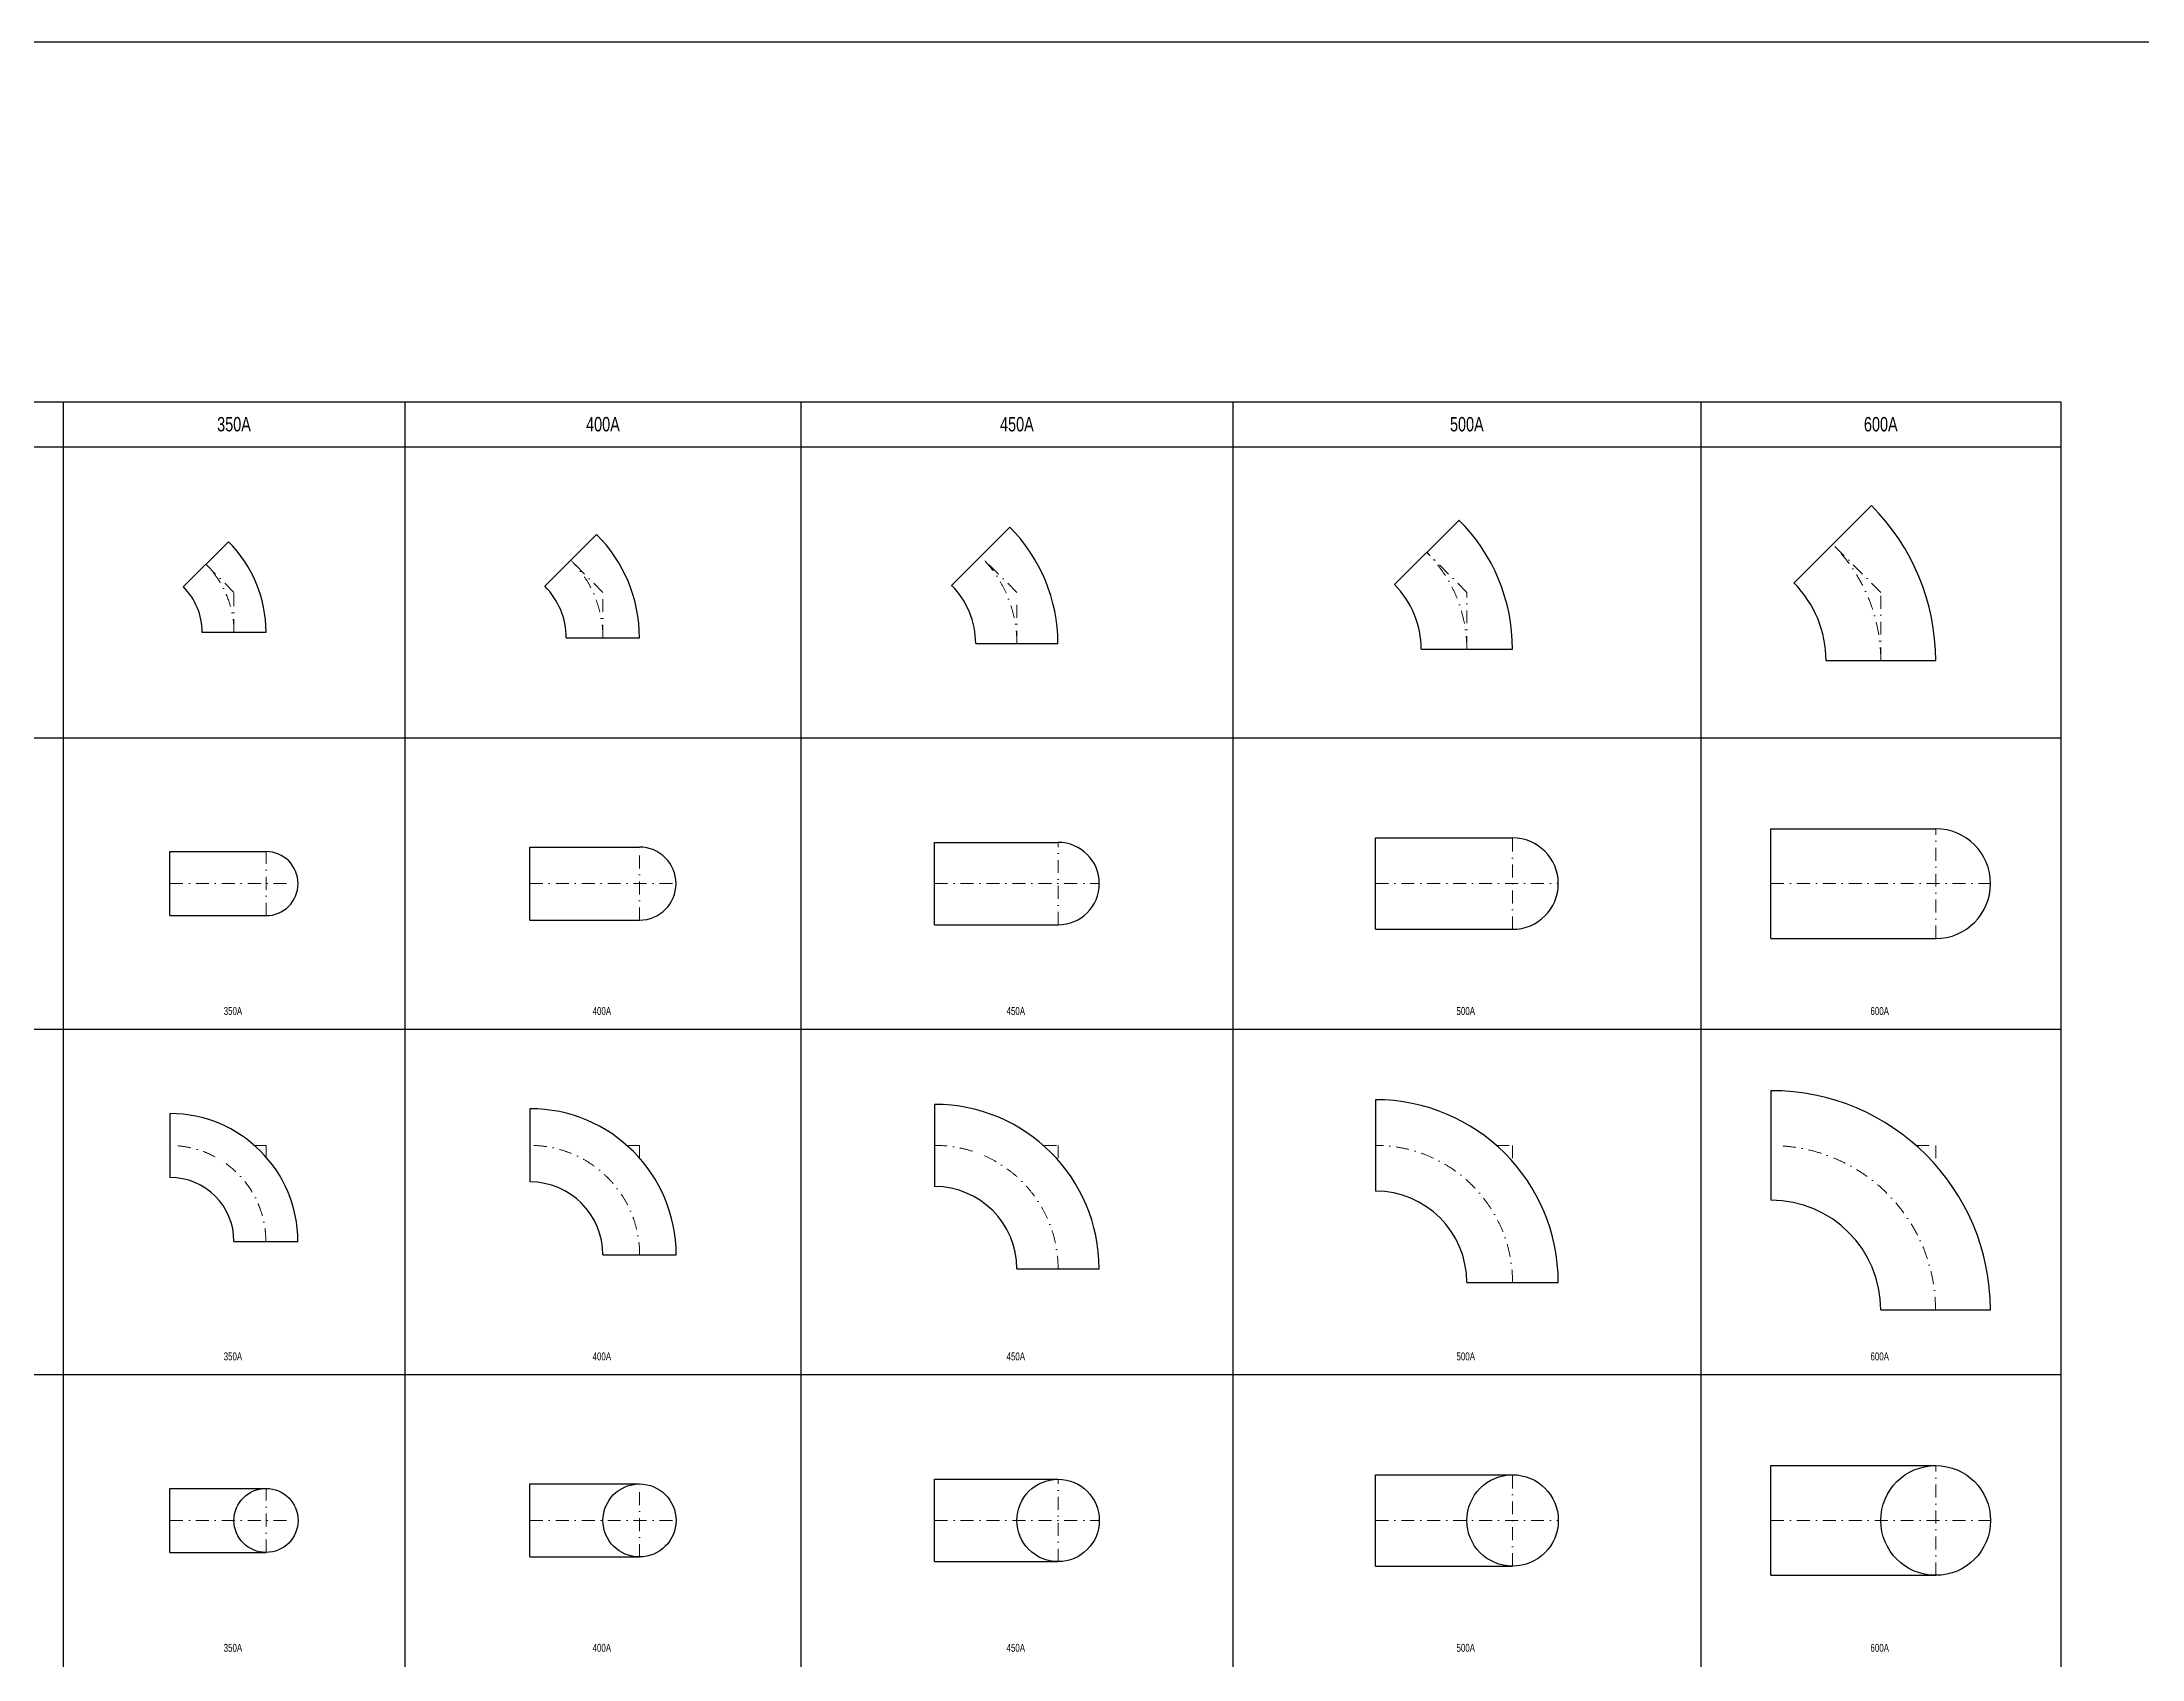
# Model space of a CAD drawing. Extents: x 0 to 90799, y 0 to 77868.
# Drawn here: x 12183 to 23851, y 68879 to 77868 of the extents above; entities that cross this region are included whole.
import ezdxf
from ezdxf.enums import TextEntityAlignment as Align

# ---------------------------------------------------------------- set-up
doc = ezdxf.new("R2010")
doc.units = 0
doc.header["$LTSCALE"] = 30
doc.header["$MEASUREMENT"] = 0
doc.linetypes.add('DGN Style 4', pattern=[4.8, 2.4, -1.2, 0, -1.2])
doc.layers.add('L(c)', color=1, linetype='DGN Style 4', lineweight=5)
doc.layers.add('L(txt)', color=2, linetype='Continuous', lineweight=13)
doc.styles.add('Style-ENGINEERING', font='ENGINEERING.shx')

# ---------------------------------------------------------------- blocks, each defined once
blk = doc.blocks.new('*U16')
for p, q in [((-230, 0), (22, 251)), ((-126, -251), (230, -251))]:
    blk.add_line(p, q)
for radius, start, end in [(711, 0.0033, 44.9967), (356, 0.0067, 44.9933)]:
    blk.add_arc((-481, -251), radius, start, end)
blk = doc.blocks.new('*U17')
for p, q in [((-263, 0), (25, 287)), ((-144, -287), (263, -287))]:
    blk.add_line(p, q)
for radius, start, end in [(813, 0.0003, 44.9997), (406, 0.0006, 44.9994)]:
    blk.add_arc((-550, -287), radius, start, end)
blk = doc.blocks.new('*U18')
for p, q in [((-296, 0), (28, 323)), ((-162, -323), (296, -323))]:
    blk.add_line(p, q)
for radius, start, end in [(914, 359.998, 45.002), (457, 359.9959, 45.0041)]:
    blk.add_arc((-619, -323), radius, start, end)
blk = doc.blocks.new('*U19')
for p, q in [((-328, 0), (31, 359)), ((-180, -359), (328, -359))]:
    blk.add_line(p, q)
for radius, start, end in [(1016, 0.0017, 44.9983), (508, 0.0035, 44.9965)]:
    blk.add_arc((-688, -359), radius, start, end)
blk = doc.blocks.new('*U20')
for p, q in [((-394, 0), (37, 431)), ((-216, -431), (394, -431))]:
    blk.add_line(p, q)
for radius, start, end in [(1219, 0.0027, 44.9973), (610, 0.0053, 44.9947)]:
    blk.add_arc((-825, -431), radius, start, end)
blk = doc.blocks.new('*U30')
for p, q in [((-356, 178), (178, 178)), ((-356, -178), (-356, 178)), ((-356, -178), (178, -178))]:
    blk.add_line(p, q)
blk.add_arc((178, 0), 178, 270, 90)
blk = doc.blocks.new('*U31')
for p, q in [((-406, 203), (203, 203)), ((-406, -203), (-406, 203)), ((-406, -203), (203, -203))]:
    blk.add_line(p, q)
blk.add_arc((203, 0), 203, 270, 90)
blk = doc.blocks.new('*U32')
for p, q in [((-457, -229), (-457, 229)), ((-457, 229), (229, 229)), ((-457, -229), (229, -229))]:
    blk.add_line(p, q)
blk.add_arc((229, 0), 229, 270, 90)
blk = doc.blocks.new('*U33')
for p, q in [((-508, -254), (-508, 254)), ((-508, 254), (254, 254)), ((-508, -254), (254, -254))]:
    blk.add_line(p, q)
blk.add_arc((254, 0), 254, 270, 90)
blk = doc.blocks.new('*U34')
for p, q in [((-610, -305), (-610, 305)), ((-610, 305), (305, 305)), ((-610, -305), (305, -305))]:
    blk.add_line(p, q)
blk.add_arc((305, 0), 305, 270, 90)
blk = doc.blocks.new('*U44')
for p, q in [((-356, 356), (-356, 0)), ((0, -356), (356, -356))]:
    blk.add_line(p, q)
for radius in [711, 356]:
    blk.add_arc((-356, -356), radius, 0, 90)
blk = doc.blocks.new('*U45')
for p, q in [((-406, 406), (-406, 0)), ((0, -406), (406, -406))]:
    blk.add_line(p, q)
for radius in [813, 406]:
    blk.add_arc((-406, -406), radius, 0, 90)
blk = doc.blocks.new('*U46')
for p, q in [((-457, 457), (-457, 0)), ((0, -457), (457, -457))]:
    blk.add_line(p, q)
for radius, start in [(914, 360), (457, 0)]:
    blk.add_arc((-457, -457), radius, start, 90)
blk = doc.blocks.new('*U47')
for p, q in [((-508, 508), (-508, 0)), ((0, -508), (508, -508))]:
    blk.add_line(p, q)
for radius, start in [(1016, 360), (508, 0)]:
    blk.add_arc((-508, -508), radius, start, 90)
blk = doc.blocks.new('*U48')
for p, q in [((-610, 610), (-610, 0)), ((0, -610), (610, -610))]:
    blk.add_line(p, q)
for radius in [1219, 610]:
    blk.add_arc((-610, -610), radius, 0, 90)
blk = doc.blocks.new('*U58')
for p, q in [((-356, -178), (-356, 178)), ((-356, 178), (178, 178)), ((-356, -178), (178, -178))]:
    blk.add_line(p, q)
blk.add_circle((178, 0), 178)
blk = doc.blocks.new('*U59')
for p, q in [((-406, -203), (-406, 203)), ((-406, 203), (203, 203)), ((-406, -203), (203, -203))]:
    blk.add_line(p, q)
blk.add_circle((203, 0), 203)
blk = doc.blocks.new('*U60')
for p, q in [((-457, -229), (-457, 229)), ((-457, 229), (229, 229)), ((-457, -229), (229, -229))]:
    blk.add_line(p, q)
blk.add_circle((229, 0), 229)
blk = doc.blocks.new('*U61')
for p, q in [((-508, -254), (-508, 254)), ((-508, 254), (254, 254)), ((-508, -254), (254, -254))]:
    blk.add_line(p, q)
blk.add_circle((254, 0), 254)
blk = doc.blocks.new('*U62')
for p, q in [((-610, 305), (305, 305)), ((-610, -305), (-610, 305)), ((-610, -305), (305, -305))]:
    blk.add_line(p, q)
blk.add_circle((305, 0), 305)

msp = doc.modelspace()

# ---------------------------------------------------------------- linework, layer by layer
for p, q in [((2000, 75868), (23400, 75868)), ((12300, 75868), (12300, 62159)), ((14200, 75868), (14200, 62159)), ((16400, 75868), (16400, 62159)), ((18800, 75868), (18800, 62159)), ((21400, 75868), (21400, 62159)), ((23400, 75868), (23400, 62159)), ((2000, 75618), (23400, 75618)), ((23400, 73998), (2000, 73998)), ((23400, 72379), (2300, 72379)), ((23400, 70459), (2300, 70459))]:
    msp.add_line(p, q)
at = {"flags": 128}
msp.add_lwpolyline([(0, 77868), (66991, 77868), (66991, 42088), (0, 42088)], close=True, dxfattribs=at)
at = {"layer": 'L(c)'}
for p, q in [((20100, 74808), (19877, 75031)), ((22400, 74808), (22132, 75076)), ((13250, 74808), (13094, 74964)), ((15300, 74808), (15121, 74986)), ((17600, 74808), (17399, 75008)), ((13250, 74587), (13250, 74808)), ((15300, 74555), (15300, 74808)), ((17600, 74523), (17600, 74808)), ((20100, 74492), (20100, 74808)), ((22400, 74429), (22400, 74808)), ((17829, 72960), (17829, 73417)), ((20354, 72935), (20354, 73443)), ((22705, 72884), (22705, 73493)), ((13428, 73011), (13428, 73366)), ((15503, 72985), (15503, 73392)), ((12894, 73189), (13606, 73189)), ((14894, 73189), (15706, 73189)), ((17143, 73189), (18057, 73189)), ((19592, 73189), (20608, 73189)), ((21790, 73189), (23010, 73189)), ((13365, 71734), (13428, 71734)), ((13428, 71734), (13428, 71671)), ((15431, 71734), (15503, 71734)), ((15503, 71734), (15503, 71662)), ((17748, 71734), (17829, 71734)), ((17829, 71734), (17829, 71653)), ((20264, 71734), (20354, 71734)), ((20354, 71734), (20354, 71644)), ((22597, 71734), (22705, 71734)), ((22705, 71734), (22705, 71626)), ((20354, 69395), (20354, 69903)), ((22705, 69344), (22705, 69954)), ((13428, 69471), (13428, 69827)), ((15503, 69446), (15503, 69852)), ((17829, 69420), (17829, 69877)), ((12894, 69649), (13606, 69649)), ((14894, 69649), (15706, 69649)), ((17143, 69649), (18057, 69649)), ((19592, 69649), (20608, 69649)), ((21790, 69649), (23010, 69649))]:
    msp.add_line(p, q, dxfattribs=at)
for centre, radius, start, end in [((19338, 74492), 762, 0.0023, 44.9977), ((21486, 74429), 914, 0.0036, 44.9964), ((12717, 74587), 533, 0.0045, 44.9955), ((14690, 74555), 610, 0.0004, 44.9996), ((16914, 74523), 686, 360, 45), ((12894, 71200), 533, 0, 90), ((14894, 71124), 610, 0, 90), ((17143, 71048), 686, 0, 90), ((19592, 70972), 762, 0, 90), ((21790, 70819), 914, 0, 90)]:
    msp.add_arc(centre, radius, start, end, dxfattribs=at)

# ---------------------------------------------------------------- block references
for name, p in [('*U20', (22311, 74860)), ('*U18', (17533, 74847)), ('*U19', (20026, 74851)), ('*U16', (13198, 74838)), ('*U17', (15240, 74842)), ('*U32', (17600, 73189)), ('*U33', (20100, 73189)), ('*U34', (22400, 73189)), ('*U30', (13250, 73189)), ('*U31', (15300, 73189)), ('*U48', (22400, 71429)), ('*U44', (13250, 71556)), ('*U45', (15300, 71531)), ('*U46', (17600, 71505)), ('*U47', (20100, 71480)), ('*U61', (20100, 69649)), ('*U62', (22400, 69649)), ('*U58', (13250, 69649)), ('*U59', (15300, 69649)), ('*U60', (17600, 69649))]:
    msp.add_blockref(name, p)

# ---------------------------------------------------------------- texts
at = {"style": 'Style-ENGINEERING', "width": 0.75}
for s, p in [('350A', (13244, 72481)), ('400A', (15294, 72481)), ('450A', (17594, 72481)), ('500A', (20094, 72481)), ('600A', (22394, 72481)), ('350A', (13244, 70561)), ('400A', (15294, 70561)), ('450A', (17594, 70561)), ('500A', (20094, 70561)), ('600A', (22394, 70561)), ('350A', (13244, 68941)), ('400A', (15294, 68941)), ('450A', (17594, 68941)), ('500A', (20094, 68941)), ('600A', (22394, 68941))]:
    msp.add_text(s, height=44, dxfattribs=at).set_placement(p, align=Align.MIDDLE_CENTER)
at = {"layer": 'L(txt)', "style": 'Style-ENGINEERING', "width": 0.75}
for s, p in [('350A', (13250, 75743)), ('400A', (15300, 75743)), ('450A', (17600, 75743)), ('500A', (20100, 75743)), ('600A', (22400, 75743))]:
    msp.add_text(s, height=80, dxfattribs=at).set_placement(p, align=Align.MIDDLE_CENTER)

doc.saveas('drawing.dxf')
